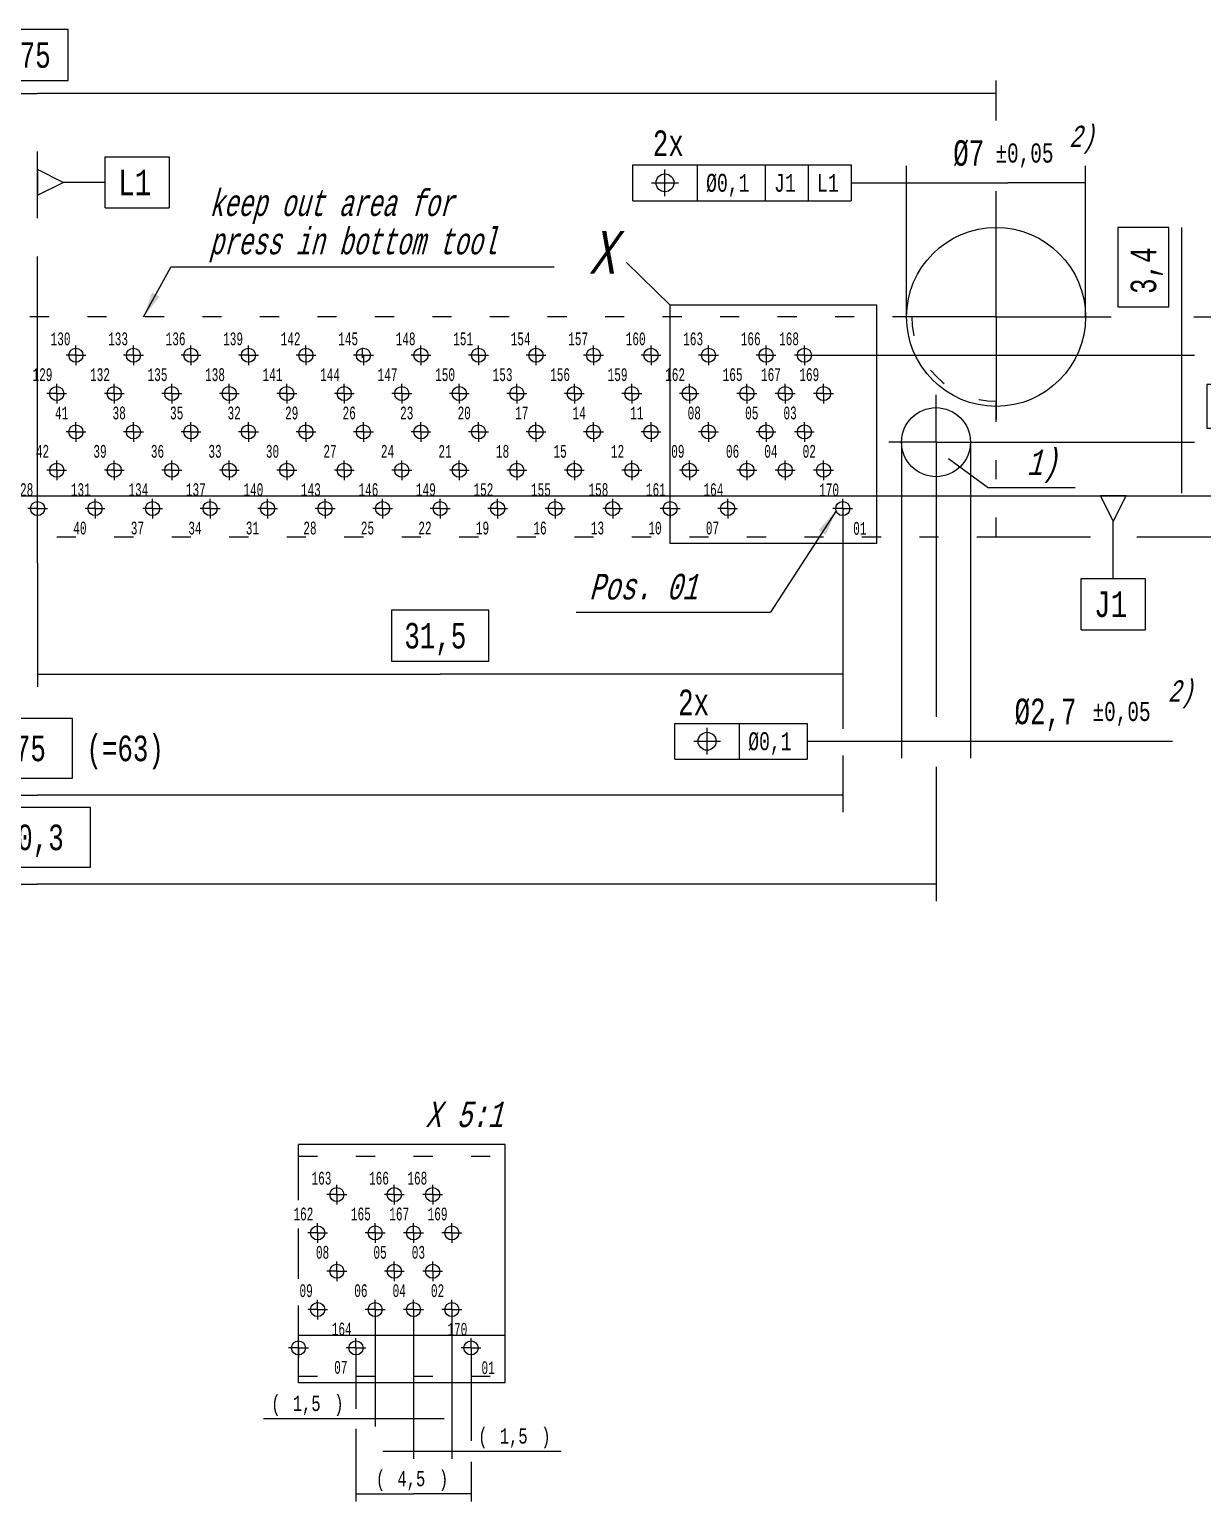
# Model space of a CAD drawing. Extents: x 0 to 420, y 0 to 297.
# Drawn here: x 117.5 to 163.4, y 174.3 to 231.9 of the extents above; entities that cross this region are included whole.
import ezdxf
from ezdxf.enums import TextEntityAlignment as Align

# ---------------------------------------------------------------- set-up
doc = ezdxf.new("R2010")
doc.units = 0
doc.linetypes.add('CENTERLINE', pattern=[30, 12, -1.5, 3, -1.5, 12])
doc.linetypes.add('SHORT_DASH', pattern=[3, 0.75, -1.5, 0.75])
doc.layers.add('6', color=7, linetype='CONTINUOUS')
doc.layers.add('7', color=7, linetype='CONTINUOUS')
doc.styles.get("Standard").update_dxf_attribs({"font": 'monotxt.shx'})
doc.dimstyles.new('DSTYLE10', dxfattribs={"dimtxt": 1, "dimasz": 1, "dimexe": 2, "dimexo": 0, "dimgap": 2, "dimtad": 1, "dimrnd": 0.01, "dimzin": 11, "dimcen": 0.09, "dimazin": 3, "dimtp": 0.05, "dimtfac": 1, "dimtdec": 4, "dimtofl": 0, "dimtmove": 0, "dimatfit": 3, "dimtolj": 1, "dimtzin": 0})
doc.dimstyles.new('DSTYLE15', dxfattribs={"dimtxt": 0.6, "dimasz": 0.6, "dimexe": 1.5, "dimexo": 0, "dimgap": 1.5, "dimtad": 1, "dimrnd": 0.01, "dimzin": 11, "dimcen": 0.09, "dimazin": 3, "dimtp": 0.05, "dimtfac": 1, "dimtdec": 4, "dimtofl": 0, "dimtmove": 0, "dimatfit": 3, "dimtolj": 1, "dimtzin": 0})
doc.dimstyles.new('DSTYLE2', dxfattribs={"dimtxt": 1, "dimasz": 1, "dimexe": 1.5, "dimexo": 0, "dimgap": 1.5, "dimtad": 1, "dimrnd": 0.01, "dimzin": 11, "dimcen": 0.09, "dimazin": 3, "dimtp": 0.05, "dimtfac": 1, "dimtdec": 4, "dimtofl": 0, "dimtmove": 0, "dimatfit": 3, "dimtolj": 1, "dimtzin": 0})
doc.dimstyles.new('DSTYLE9', dxfattribs={"dimtxt": 1, "dimasz": 1, "dimexe": 2, "dimexo": 0, "dimgap": 2, "dimtad": 1, "dimrnd": 0.01, "dimzin": 11, "dimcen": 0.09, "dimazin": 3, "dimtol": 1, "dimtp": 0.05, "dimtfac": 1, "dimtdec": 4, "dimtofl": 0, "dimtmove": 0, "dimatfit": 3, "dimtolj": 1, "dimtzin": 0})

# ---------------------------------------------------------------- blocks, each defined once
blk = doc.blocks.new('*D42')
at = {"layer": '6', "color": 1, "linetype": 'CONTINUOUS'}
for p in [(153.45352, 215.06912), (158.4122, 213.92331)]:
    blk.add_line(p, (155.0122, 213.92331), dxfattribs=at)
at = {"layer": '6', "color": 1, "linetype": 'CONTINUOUS', "oblique": 15, "width": 0.7}
blk.add_text('1)', height=1, dxfattribs=at).set_placement((156.5122, 214.42331))
blk = doc.blocks.new('_AH13')
at = {"layer": '101', "color": 0, "linetype": 'CONTINUOUS'}
blk.add_solid([(0, 0), (-1, 0.166667), (-1, -0.166667), (0, 0)], dxfattribs=at)
blk = doc.blocks.new('*D44')
at = {"layer": '6', "color": 180, "linetype": 'CONTINUOUS'}
for p, q in [((159.31182, 220.61105), (159.81165, 220.61105)), ((163.08456, 220.61105), (168.93436, 220.61105)), ((168.43436, 220.61105), (168.43436, 216.31105)), ((168.43436, 212.01105), (168.43436, 216.31105)), ((155.31182, 212.01105), (159.00756, 212.01105)), ((160.81559, 212.01105), (168.93436, 212.01105))]:
    blk.add_line(p, q, dxfattribs=at)
at = {"layer": '6', "color": 180}
for p, rotation in [((168.43436, 220.61105), 450), ((168.43436, 212.01105), 630)]:
    blk.add_blockref('_AH13', p, dxfattribs=dict(at, rotation=rotation))
at = {"layer": '6', "color": 180, "linetype": 'CONTINUOUS', "width": 0.7}
blk.add_text('8,6', height=1, rotation=90, dxfattribs=at).set_placement((167.93403, 215.26105))
blk = doc.blocks.new('*FC93')
at = {"layer": '6', "color": 1, "linetype": 'CONTINUOUS'}
for p, q in [((0, 0), (0, 2)), ((0, 2), (7.4, 2)), ((1.8, 0.25), (1.8, 1.75)), ((3.6, 2), (3.6, 0)), ((7.4, 2), (7.4, 0)), ((1.05, 1), (2.55, 1)), ((0, 0), (7.4, 0))]:
    blk.add_line(p, q, dxfattribs=at)
blk.add_circle((1.8, 1), 0.5, dxfattribs=at)
at = {"layer": '6', "color": 1, "linetype": 'CONTINUOUS', "width": 0.7}
blk.add_text('%%c0,1', height=1, dxfattribs=at).set_placement((4.1, 0.5))
blk = doc.blocks.new('*D257')
at = {"layer": '6', "color": 1, "linetype": 'CONTINUOUS'}
for p in [(149.05184, 213.02139), (138.8881, 209.05721)]:
    blk.add_line(p, (146.4881, 209.05721), dxfattribs=at)
at = {"layer": '6', "color": 0, "linetype": 'CONTINUOUS'}
blk.add_solid([(149.05184, 213.02139), (148.36884, 212.2722), (148.64874, 212.09118)], dxfattribs=at)
at = {"layer": '6', "color": 1, "linetype": 'CONTINUOUS', "oblique": 15, "width": 0.7}
blk.add_text('Pos. 01 ', height=1, dxfattribs=at).set_placement((139.3881, 209.55721))
blk = doc.blocks.new('*FC509')
at = {"layer": '6', "color": 1, "linetype": 'CONTINUOUS'}
for p, q in [((0, 0), (0, 2)), ((0, 2), (12.2, 2)), ((1.8, 0.25), (1.8, 1.75)), ((3.6, 2), (3.6, 0)), ((7.4, 2), (7.4, 0)), ((9.8, 2), (9.8, 0)), ((12.2, 2), (12.2, 0)), ((1.05, 1), (2.55, 1)), ((0, 0), (12.2, 0))]:
    blk.add_line(p, q, dxfattribs=at)
blk.add_circle((1.8, 1), 0.5, dxfattribs=at)
at = {"layer": '6', "color": 1, "linetype": 'CONTINUOUS', "width": 0.7}
for s, p in [('%%c0,1', (4.1, 0.5)), ('J1', (7.9, 0.5)), ('L1', (10.3, 0.5))]:
    blk.add_text(s, height=1, dxfattribs=at).set_placement(p)
blk = doc.blocks.new('*D1452')
at = {"layer": '6', "color": 1, "linetype": 'CONTINUOUS'}
for p, q in [((151.81182, 220.61105), (151.81182, 226.52492)), ((158.81182, 220.61105), (158.81182, 226.52492)), ((151.81182, 225.85825), (155.77465, 225.85825)), ((158.81182, 225.85825), (155.77465, 225.85825))]:
    blk.add_line(p, q, dxfattribs=at)
at = {"layer": '6', "color": 1}
for p, rotation in [((151.81182, 225.85825), 180), ((151.81182, 225.85825), 180), ((158.81182, 225.85825), 360), ((158.81182, 225.85825), 360)]:
    blk.add_blockref('_AH13', p, dxfattribs=dict(at, rotation=rotation))
at = {"layer": '6', "color": 1, "linetype": 'CONTINUOUS', "width": 0.7}
for s, height, p in [('%%c7', 1, (153.63715, 226.52525)), ('%%p0,05', 0.75, (155.28715, 226.65025))]:
    blk.add_text(s, height=height, dxfattribs=at).set_placement(p)
blk = doc.blocks.new('*D1454')
at = {"layer": '6', "color": 1, "linetype": 'CONTINUOUS'}
for p, q in [((86.311816, 212.73471), (86.311816, 201.22847)), ((149.31182, 212.72355), (149.31182, 204.49152)), ((119.17848, 204.89547), (115.04515, 204.89547)), ((115.04515, 204.89547), (115.04515, 202.56214)), ((119.17848, 202.56214), (119.17848, 204.89547)), ((149.31182, 203.44768), (149.31182, 201.22847)), ((115.04515, 202.56214), (119.17848, 202.56214)), ((86.311816, 201.89514), (117.81182, 201.89514)), ((149.31182, 201.89514), (117.81182, 201.89514))]:
    blk.add_line(p, q, dxfattribs=at)
at = {"layer": '6', "color": 1}
for p, rotation in [((86.311816, 201.89514), 180), ((86.311816, 201.89514), 180), ((86.311816, 201.89514), 180), ((149.31182, 201.89514), 360), ((149.31182, 201.89514), 360), ((149.31182, 201.89514), 360)]:
    blk.add_blockref('_AH13', p, dxfattribs=dict(at, rotation=rotation))
at = {"layer": '6', "color": 1, "linetype": 'CONTINUOUS', "width": 0.7}
for s, p in [('84x  ', (112.21182, 203.22881)), ('0,75', (115.71182, 203.22881)), ('  (=63)', (118.51182, 203.22881))]:
    blk.add_text(s, height=1, dxfattribs=at).set_placement(p)
blk = doc.blocks.new('*D1462')
at = {"layer": '6', "color": 1, "linetype": 'CONTINUOUS'}
for p, q in [((82.661816, 213.86105), (82.661816, 197.74708)), ((152.96182, 213.86105), (152.96182, 204.9616)), ((152.96182, 203.00842), (152.96182, 197.74708)), ((119.87848, 201.41408), (115.74515, 201.41408)), ((115.74515, 201.41408), (115.74515, 199.08074)), ((119.87848, 199.08074), (119.87848, 201.41408)), ((115.74515, 199.08074), (119.87848, 199.08074)), ((82.661816, 198.41374), (117.81182, 198.41374)), ((152.96182, 198.41374), (117.81182, 198.41374))]:
    blk.add_line(p, q, dxfattribs=at)
at = {"layer": '6', "color": 1}
for p, rotation in [((82.661816, 198.41374), 180), ((152.96182, 198.41374), 360)]:
    blk.add_blockref('_AH13', p, dxfattribs=dict(at, rotation=rotation))
at = {"layer": '6', "color": 1, "linetype": 'CONTINUOUS', "width": 0.7}
blk.add_text('70,3', height=1, dxfattribs=at).set_placement((116.41182, 199.74741))
blk = doc.blocks.new('*D1465')
at = {"layer": '6', "color": 1, "linetype": 'CONTINUOUS'}
for p, q in [((151.61182, 215.71105), (151.61182, 203.34214)), ((154.31182, 215.71105), (154.31182, 203.34214)), ((149.61182, 204.00881), (154.31182, 204.00881)), ((154.31182, 204.00881), (162.21013, 204.00881))]:
    blk.add_line(p, q, dxfattribs=at)
at = {"layer": '6', "color": 1}
for p, rotation in [((151.61182, 204.00881), 360), ((151.61182, 204.00881), 360), ((154.31182, 204.00881), 540), ((154.31182, 204.00881), 540)]:
    blk.add_blockref('_AH13', p, dxfattribs=dict(at, rotation=rotation))
at = {"layer": '6', "color": 1, "linetype": 'CONTINUOUS', "width": 0.7}
for s, height, p in [('%%c2,7', 1, (156.03513, 204.67581)), ('%%p0,05', 0.75, (159.08513, 204.80081))]:
    blk.add_text(s, height=height, dxfattribs=at).set_placement(p)
blk = doc.blocks.new('*D1476')
at = {"layer": '6', "color": 1, "linetype": 'CONTINUOUS'}
for p, q in [((119.01182, 231.86015), (116.61182, 231.86015)), ((116.61182, 231.86015), (116.61182, 229.86015)), ((119.01182, 229.86015), (119.01182, 231.86015)), ((80.311816, 224.61105), (80.311816, 229.85981)), ((116.61182, 229.86015), (119.01182, 229.86015)), ((155.31182, 228.29689), (155.31182, 229.85981)), ((80.311816, 229.35981), (117.81182, 229.35981)), ((155.31182, 229.35981), (117.81182, 229.35981)), ((155.31182, 224.61105), (155.31182, 225.52982))]:
    blk.add_line(p, q, dxfattribs=at)
at = {"layer": '6', "color": 1}
for p, rotation in [((80.311816, 229.35981), 180), ((155.31182, 229.35981), 360)]:
    blk.add_blockref('_AH13', p, dxfattribs=dict(at, rotation=rotation))
at = {"layer": '6', "color": 1, "linetype": 'CONTINUOUS', "width": 0.7}
blk.add_text('75', height=1, dxfattribs=at).set_placement((117.11182, 230.36015))
blk = doc.blocks.new('*FC94')
at = {"layer": '6', "color": 1, "linetype": 'CONTINUOUS'}
blk.add_line((0, 0), (3.685764, 0), dxfattribs=at)
at = {"layer": '6', "rotation": 180}
blk.add_blockref('_AH13', (3.685764, 0), dxfattribs=at)
blk = doc.blocks.new('*FC651')
at = {"layer": '6', "color": 1, "linetype": 'CONTINUOUS'}
for p, q in [((1.75, 4.239), (0.75, 4.239)), ((0.75, 4.239), (1.25, 3.239)), ((1.25, 3.239), (1.75, 4.239)), ((1.25, 2), (1.25, 3.239)), ((1.25, 1), (1.25, 2)), ((0, -1), (0, 1)), ((0, 1), (2.5, 1)), ((2.5, 1), (2.5, -1)), ((0, -1), (2.5, -1))]:
    blk.add_line(p, q, dxfattribs=at)
at = {"layer": '6', "color": 1, "linetype": 'CONTINUOUS', "width": 0.75}
blk.add_text('J1', height=1, dxfattribs=at).set_placement((0.5, -0.5))
blk = doc.blocks.new('*D4656')
at = {"layer": '6', "color": 1, "linetype": 'CONTINUOUS'}
for p, q in [((159.31182, 220.61105), (159.81429, 220.61105)), ((163.05426, 220.61105), (166.55881, 220.61105)), ((166.05881, 220.61105), (166.05881, 217.11105)), ((165.55848, 217.96105), (163.55848, 217.96105)), ((163.55848, 217.96105), (163.55848, 216.26105)), ((165.55848, 216.26105), (165.55848, 217.96105)), ((166.05881, 213.61105), (166.05881, 217.11105)), ((163.55848, 216.26105), (165.55848, 216.26105)), ((162.51213, 213.61105), (166.55881, 213.61105))]:
    blk.add_line(p, q, dxfattribs=at)
at = {"layer": '6', "color": 1}
for p, rotation in [((166.05881, 220.61105), 450), ((166.05881, 213.61105), 270)]:
    blk.add_blockref('_AH13', p, dxfattribs=dict(at, rotation=rotation))
at = {"layer": '6', "color": 1, "linetype": 'CONTINUOUS', "width": 0.7}
blk.add_text('7', height=1, rotation=90, dxfattribs=at).set_placement((165.05848, 216.76105))
blk = doc.blocks.new('*D4700')
at = {"layer": '6', "color": 1, "linetype": 'CONTINUOUS'}
for p, q in [((162.07594, 224.11196), (160.07594, 224.11196)), ((160.07594, 224.11196), (160.07594, 221.01196)), ((162.07594, 221.01196), (162.07594, 224.11196)), ((162.57627, 219.11105), (162.57627, 224.11196)), ((160.07594, 221.01196), (162.07594, 221.01196)), ((148.19932, 219.11105), (163.07627, 219.11105)), ((162.57627, 213.71105), (162.57627, 219.11105)), ((154.81182, 215.71105), (163.07627, 215.71105))]:
    blk.add_line(p, q, dxfattribs=at)
at = {"layer": '6', "color": 1}
for p, rotation in [((162.57627, 219.11105), 630), ((162.57627, 215.71105), 810)]:
    blk.add_blockref('_AH13', p, dxfattribs=dict(at, rotation=rotation))
at = {"layer": '6', "color": 1, "linetype": 'CONTINUOUS', "width": 0.7}
blk.add_text('3,4', height=1, rotation=90, dxfattribs=at).set_placement((161.57594, 221.51196))
blk = doc.blocks.new('*D5071')
at = {"layer": '7', "color": 1, "linetype": 'CONTINUOUS'}
for p, q in [((130.26937, 179.88185), (130.26937, 177.89027)), ((134.76937, 179.88185), (134.76937, 176.63658)), ((130.26937, 177.10027), (130.26937, 174.25943)), ((134.76937, 175.81224), (134.76937, 174.25943)), ((130.26937, 174.55943), (132.51937, 174.55943)), ((134.76937, 174.55943), (132.51937, 174.55943))]:
    blk.add_line(p, q, dxfattribs=at)
at = {"layer": '7', "color": 1, "xscale": 0.6, "yscale": 0.6, "zscale": 0.6}
for p, rotation in [((130.26937, 174.55943), 180), ((130.26937, 174.55943), 180), ((130.26937, 174.55943), 180), ((134.76937, 174.55943), 360), ((134.76937, 174.55943), 360), ((134.76937, 174.55943), 360)]:
    blk.add_blockref('_AH13', p, dxfattribs=dict(at, rotation=rotation))
at = {"layer": '7', "color": 1, "linetype": 'CONTINUOUS', "width": 0.7}
for s, p in [('( ', (131.04937, 174.85963)), ('4,5', (131.88937, 174.85963)), (' )', (133.14937, 174.85963))]:
    blk.add_text(s, height=0.6, dxfattribs=at).set_placement(p)
blk = doc.blocks.new('*D5072')
at = {"layer": '7', "color": 1, "linetype": 'CONTINUOUS'}
for p, q in [((131.01937, 181.38185), (131.01937, 177.20174)), ((132.51937, 181.38185), (132.51937, 177.20174)), ((131.01937, 177.50174), (126.65443, 177.50174)), ((133.71937, 177.50174), (131.01937, 177.50174))]:
    blk.add_line(p, q, dxfattribs=at)
at = {"layer": '7', "color": 1, "xscale": 0.6, "yscale": 0.6, "zscale": 0.6}
for p, rotation in [((131.01937, 177.50174), 360), ((131.01937, 177.50174), 360), ((131.01937, 177.50174), 360), ((132.51937, 177.50174), 540), ((132.51937, 177.50174), 540), ((132.51937, 177.50174), 540)]:
    blk.add_blockref('_AH13', p, dxfattribs=dict(at, rotation=rotation))
at = {"layer": '7', "color": 1, "linetype": 'CONTINUOUS', "width": 0.7}
for s, p in [('( ', (126.95443, 177.80194)), ('1,5', (127.79443, 177.80194)), (' )', (129.05443, 177.80194))]:
    blk.add_text(s, height=0.6, dxfattribs=at).set_placement(p)
blk = doc.blocks.new('*D5073')
at = {"layer": '7', "color": 1, "linetype": 'CONTINUOUS'}
for p, q in [((132.51937, 181.38185), (132.51937, 175.92529)), ((134.01937, 181.38185), (134.01937, 175.92529)), ((131.31937, 176.22529), (134.01937, 176.22529)), ((134.01937, 176.22529), (138.29435, 176.22529))]:
    blk.add_line(p, q, dxfattribs=at)
at = {"layer": '7', "color": 1, "xscale": 0.6, "yscale": 0.6, "zscale": 0.6}
for p, rotation in [((132.51937, 176.22529), 360), ((132.51937, 176.22529), 360), ((132.51937, 176.22529), 360), ((134.01937, 176.22529), 540), ((134.01937, 176.22529), 540), ((134.01937, 176.22529), 540)]:
    blk.add_blockref('_AH13', p, dxfattribs=dict(at, rotation=rotation))
at = {"layer": '7', "color": 1, "linetype": 'CONTINUOUS', "width": 0.7}
for s, p in [('( ', (135.05435, 176.52549)), ('1,5', (135.89435, 176.52549)), (' )', (137.15435, 176.52549))]:
    blk.add_text(s, height=0.6, dxfattribs=at).set_placement(p)
blk = doc.blocks.new('*FC1098')
at = {"layer": '6', "color": 1, "linetype": 'CONTINUOUS'}
blk.add_line((0, 0), (2.173837, 0), dxfattribs=at)
at = {"layer": '6', "rotation": 180}
blk.add_blockref('_AH13', (2.173837, 0), dxfattribs=at)
blk = doc.blocks.new('*FC99')
at = {"layer": '6', "color": 1, "linetype": 'CONTINUOUS'}
for p, q in [((0, -1), (0, 1)), ((0, 1), (2.5, 1)), ((2.5, 1), (2.5, -1)), ((-1.649656, 0), (-2.649656, 0.5)), ((-2.649656, 0.5), (-2.649656, -0.5)), ((-2.649656, -0.5), (-1.649656, 0)), ((-1, 0), (-1.649656, 0)), ((0, 0), (-1, 0)), ((0, -1), (2.5, -1))]:
    blk.add_line(p, q, dxfattribs=at)
at = {"layer": '6', "color": 1, "linetype": 'CONTINUOUS', "width": 0.75}
blk.add_text('L1', height=1, dxfattribs=at).set_placement((0.5, -0.5))
blk = doc.blocks.new('*D5622')
at = {"layer": '6', "color": 1, "linetype": 'CONTINUOUS'}
for p, q in [((149.31182, 212.72355), (149.31182, 206.13816)), ((117.81182, 210.98007), (117.81182, 206.13816)), ((135.46182, 209.1385), (131.66182, 209.1385)), ((131.66182, 209.1385), (131.66182, 207.1385)), ((135.46182, 207.1385), (135.46182, 209.1385)), ((131.66182, 207.1385), (135.46182, 207.1385)), ((117.81182, 206.63816), (133.56182, 206.63816)), ((149.31182, 206.63816), (133.56182, 206.63816))]:
    blk.add_line(p, q, dxfattribs=at)
at = {"layer": '6', "color": 1}
for p, rotation in [((117.81182, 206.63816), 180), ((149.31182, 206.63816), 360)]:
    blk.add_blockref('_AH13', p, dxfattribs=dict(at, rotation=rotation))
at = {"layer": '6', "color": 1, "linetype": 'CONTINUOUS', "width": 0.7}
blk.add_text('31,5', height=1, dxfattribs=at).set_placement((132.16182, 207.6385))
blk = doc.blocks.new('*D6253')
at = {"layer": '6', "color": 1, "linetype": 'CONTINUOUS'}
for p in [(121.95885, 220.61105), (138.02613, 222.56275)]:
    blk.add_line(p, (123.02613, 222.56275), dxfattribs=at)
at = {"layer": '6', "color": 0, "linetype": 'CONTINUOUS'}
blk.add_solid([(121.95885, 220.61105), (122.58487, 221.40846), (122.29241, 221.5684)], dxfattribs=at)
at = {"layer": '6', "color": 1, "linetype": 'CONTINUOUS', "oblique": 15, "width": 0.65}
for s, p in [('keep out area for', (124.52613, 224.56275)), ('press in bottom tool', (124.52613, 223.06275))]:
    blk.add_text(s, height=1, dxfattribs=at).set_placement(p)

msp = doc.modelspace()

# ---------------------------------------------------------------- linework, layer by layer
at = {"layer": '6', "color": 3, "linetype": 'CENTERLINE'}
for p, q in [((117.81182, 210.98007), (117.81182, 227.08367)), ((155.31182, 220.61105), (155.31182, 224.61105)), ((150.64358, 221.0744), (142.56182, 221.0744)), ((142.56182, 211.7469), (142.56182, 221.0744)), ((150.64358, 211.7469), (150.64358, 221.0744)), ((155.31182, 220.61105), (151.31182, 220.61105)), ((155.31182, 220.61105), (159.31182, 220.61105)), ((155.31182, 220.61105), (155.31182, 216.61105)), ((119.31182, 219.11105), (119.31182, 219.49855)), ((121.56182, 219.11105), (121.56182, 219.49855)), ((123.81182, 219.11105), (123.81182, 219.49855)), ((126.06182, 219.11105), (126.06182, 219.49855)), ((128.31182, 219.11105), (128.31182, 219.49855)), ((132.81182, 219.11105), (132.81182, 219.49855)), ((135.06182, 219.11105), (135.06182, 219.49855)), ((137.31182, 219.11105), (137.31182, 219.49855)), ((139.56182, 219.11105), (139.56182, 219.49855)), ((141.81182, 219.11105), (141.81182, 219.49855)), ((144.06182, 219.11105), (144.06182, 219.49855)), ((146.31182, 219.11105), (146.31182, 219.49855)), ((147.81182, 219.11105), (147.81182, 219.49855)), ((119.31182, 219.11105), (118.92432, 219.11105)), ((119.31182, 219.11105), (119.31182, 218.72355)), ((119.31182, 219.11105), (119.69932, 219.11105)), ((121.56182, 219.11105), (121.17432, 219.11105)), ((121.56182, 219.11105), (121.56182, 218.72355)), ((121.56182, 219.11105), (121.94932, 219.11105)), ((123.81182, 219.11105), (123.42432, 219.11105)), ((123.81182, 219.11105), (123.81182, 218.72355)), ((123.81182, 219.11105), (124.19932, 219.11105)), ((126.06182, 219.11105), (125.67432, 219.11105)), ((126.06182, 219.11105), (126.06182, 218.72355)), ((126.06182, 219.11105), (126.44932, 219.11105)), ((128.31182, 219.11105), (127.92432, 219.11105)), ((128.31182, 219.11105), (128.31182, 218.72355)), ((128.31182, 219.11105), (128.69932, 219.11105)), ((130.56182, 219.11105), (130.17432, 219.11105)), ((130.51898, 219.01109), (130.51898, 219.39859)), ((130.56182, 219.11105), (130.56182, 218.72355)), ((130.56182, 219.11105), (130.94932, 219.11105)), ((132.81182, 219.11105), (132.42432, 219.11105)), ((132.81182, 219.11105), (132.81182, 218.72355)), ((132.81182, 219.11105), (133.19932, 219.11105)), ((135.06182, 219.11105), (134.67432, 219.11105)), ((135.06182, 219.11105), (135.06182, 218.72355)), ((135.06182, 219.11105), (135.44932, 219.11105)), ((137.31182, 219.11105), (136.92432, 219.11105)), ((137.31182, 219.11105), (137.31182, 218.72355)), ((137.31182, 219.11105), (137.69932, 219.11105)), ((139.56182, 219.11105), (139.17432, 219.11105)), ((139.56182, 219.11105), (139.56182, 218.72355)), ((139.56182, 219.11105), (139.94932, 219.11105)), ((141.81182, 219.11105), (141.42432, 219.11105)), ((141.81182, 219.11105), (141.81182, 218.72355)), ((141.81182, 219.11105), (142.19932, 219.11105)), ((144.06182, 219.11105), (143.67432, 219.11105)), ((144.06182, 219.11105), (144.06182, 218.72355)), ((144.06182, 219.11105), (144.44932, 219.11105)), ((146.31182, 219.11105), (145.92432, 219.11105)), ((146.31182, 219.11105), (146.31182, 218.72355)), ((146.31182, 219.11105), (146.69932, 219.11105)), ((147.81182, 219.11105), (147.42432, 219.11105)), ((147.81182, 219.11105), (148.19932, 219.11105)), ((147.81182, 219.11105), (147.81182, 218.72355)), ((118.56182, 217.61105), (118.56182, 217.99855)), ((120.81182, 217.61105), (120.81182, 217.99855)), ((123.06182, 217.61105), (123.06182, 217.99855)), ((125.31182, 217.61105), (125.31182, 217.99855)), ((127.56182, 217.61105), (127.56182, 217.99855)), ((129.81182, 217.61105), (129.81182, 217.99855)), ((132.06182, 217.61105), (132.06182, 217.99855)), ((134.31182, 217.61105), (134.31182, 217.99855)), ((136.56182, 217.61105), (136.56182, 217.99855)), ((138.81182, 217.61105), (138.81182, 217.99855)), ((141.06182, 217.61105), (141.06182, 217.99855)), ((143.31182, 217.61105), (143.31182, 217.99855)), ((145.56182, 217.61105), (145.56182, 217.99855)), ((147.06182, 217.61105), (147.06182, 217.99855)), ((148.56182, 217.61105), (148.56182, 217.99855)), ((118.56182, 217.61105), (118.17432, 217.61105)), ((118.56182, 217.61105), (118.94932, 217.61105)), ((118.56182, 217.61105), (118.56182, 217.22355)), ((120.81182, 217.61105), (120.42432, 217.61105)), ((120.81182, 217.61105), (121.19932, 217.61105)), ((120.81182, 217.61105), (120.81182, 217.22355)), ((123.06182, 217.61105), (122.67432, 217.61105)), ((123.06182, 217.61105), (123.44932, 217.61105)), ((123.06182, 217.61105), (123.06182, 217.22355)), ((125.31182, 217.61105), (124.92432, 217.61105)), ((125.31182, 217.61105), (125.69932, 217.61105)), ((125.31182, 217.61105), (125.31182, 217.22355)), ((127.56182, 217.61105), (127.17432, 217.61105)), ((127.56182, 217.61105), (127.94932, 217.61105)), ((127.56182, 217.61105), (127.56182, 217.22355)), ((129.81182, 217.61105), (129.42432, 217.61105)), ((129.81182, 217.61105), (130.19932, 217.61105)), ((129.81182, 217.61105), (129.81182, 217.22355)), ((132.06182, 217.61105), (131.67432, 217.61105)), ((132.06182, 217.61105), (132.44932, 217.61105)), ((132.06182, 217.61105), (132.06182, 217.22355)), ((134.31182, 217.61105), (133.92432, 217.61105)), ((134.31182, 217.61105), (134.69932, 217.61105)), ((134.31182, 217.61105), (134.31182, 217.22355)), ((136.56182, 217.61105), (136.17432, 217.61105)), ((136.56182, 217.61105), (136.94932, 217.61105)), ((136.56182, 217.61105), (136.56182, 217.22355)), ((138.81182, 217.61105), (138.42432, 217.61105)), ((138.81182, 217.61105), (139.19932, 217.61105)), ((138.81182, 217.61105), (138.81182, 217.22355)), ((141.06182, 217.61105), (140.67432, 217.61105)), ((141.06182, 217.61105), (141.44932, 217.61105)), ((141.06182, 217.61105), (141.06182, 217.22355)), ((143.31182, 217.61105), (142.92432, 217.61105)), ((143.31182, 217.61105), (143.69932, 217.61105)), ((143.31182, 217.61105), (143.31182, 217.22355)), ((145.56182, 217.61105), (145.17432, 217.61105)), ((145.56182, 217.61105), (145.94932, 217.61105)), ((145.56182, 217.61105), (145.56182, 217.22355)), ((147.06182, 217.61105), (146.67432, 217.61105)), ((147.06182, 217.61105), (147.44932, 217.61105)), ((147.06182, 217.61105), (147.06182, 217.22355)), ((148.56182, 217.61105), (148.17432, 217.61105)), ((148.56182, 217.61105), (148.94932, 217.61105)), ((148.56182, 217.61105), (148.56182, 217.22355)), ((152.96182, 215.71105), (152.96182, 217.56105)), ((119.31182, 216.11105), (118.92432, 216.11105)), ((119.31182, 216.11105), (119.31182, 216.49855)), ((119.31182, 216.11105), (119.69932, 216.11105)), ((119.31182, 216.11105), (119.31182, 215.72355)), ((121.56182, 216.11105), (121.17432, 216.11105)), ((121.56182, 216.11105), (121.56182, 216.49855)), ((121.56182, 216.11105), (121.94932, 216.11105)), ((121.56182, 216.11105), (121.56182, 215.72355)), ((123.81182, 216.11105), (123.42432, 216.11105)), ((123.81182, 216.11105), (123.81182, 216.49855)), ((123.81182, 216.11105), (124.19932, 216.11105)), ((123.81182, 216.11105), (123.81182, 215.72355)), ((126.06182, 216.11105), (125.67432, 216.11105)), ((126.06182, 216.11105), (126.06182, 216.49855)), ((126.06182, 216.11105), (126.44932, 216.11105)), ((126.06182, 216.11105), (126.06182, 215.72355)), ((128.31182, 216.11105), (127.92432, 216.11105)), ((128.31182, 216.11105), (128.31182, 216.49855)), ((128.31182, 216.11105), (128.69932, 216.11105)), ((128.31182, 216.11105), (128.31182, 215.72355)), ((130.56182, 216.11105), (130.17432, 216.11105)), ((130.56182, 216.11105), (130.56182, 216.49855)), ((130.56182, 216.11105), (130.94932, 216.11105)), ((130.56182, 216.11105), (130.56182, 215.72355)), ((132.81182, 216.11105), (132.42432, 216.11105)), ((132.81182, 216.11105), (132.81182, 216.49855)), ((132.81182, 216.11105), (133.19932, 216.11105)), ((132.81182, 216.11105), (132.81182, 215.72355)), ((135.06182, 216.11105), (134.67432, 216.11105)), ((135.06182, 216.11105), (135.06182, 216.49855)), ((135.06182, 216.11105), (135.44932, 216.11105)), ((135.06182, 216.11105), (135.06182, 215.72355)), ((137.31182, 216.11105), (136.92432, 216.11105)), ((137.31182, 216.11105), (137.31182, 216.49855)), ((137.31182, 216.11105), (137.69932, 216.11105)), ((137.31182, 216.11105), (137.31182, 215.72355)), ((139.56182, 216.11105), (139.17432, 216.11105)), ((139.56182, 216.11105), (139.56182, 216.49855)), ((139.56182, 216.11105), (139.94932, 216.11105)), ((139.56182, 216.11105), (139.56182, 215.72355)), ((141.81182, 216.11105), (141.42432, 216.11105)), ((141.81182, 216.11105), (141.81182, 216.49855)), ((141.81182, 216.11105), (142.19932, 216.11105)), ((141.81182, 216.11105), (141.81182, 215.72355)), ((144.06182, 216.11105), (143.67432, 216.11105)), ((144.06182, 216.11105), (144.06182, 216.49855)), ((144.06182, 216.11105), (144.44932, 216.11105)), ((144.06182, 216.11105), (144.06182, 215.72355)), ((146.31182, 216.11105), (145.92432, 216.11105)), ((146.31182, 216.11105), (146.31182, 216.49855)), ((146.31182, 216.11105), (146.69932, 216.11105)), ((146.31182, 216.11105), (146.31182, 215.72355)), ((147.81182, 216.11105), (147.42432, 216.11105)), ((147.81182, 216.11105), (147.81182, 216.49855)), ((147.81182, 216.11105), (148.19932, 216.11105)), ((147.81182, 216.11105), (147.81182, 215.72355)), ((152.96182, 215.71105), (151.11182, 215.71105)), ((152.96182, 215.71105), (154.81182, 215.71105)), ((152.96182, 215.71105), (152.96182, 213.86105)), ((118.56182, 214.61105), (118.56182, 214.99855)), ((120.81182, 214.61105), (120.81182, 214.99855)), ((123.06182, 214.61105), (123.06182, 214.99855)), ((125.31182, 214.61105), (125.31182, 214.99855)), ((127.56182, 214.61105), (127.56182, 214.99855)), ((129.81182, 214.61105), (129.81182, 214.99855)), ((132.06182, 214.61105), (132.06182, 214.99855)), ((134.31182, 214.61105), (134.31182, 214.99855)), ((136.56182, 214.61105), (136.56182, 214.99855)), ((138.81182, 214.61105), (138.81182, 214.99855)), ((141.06182, 214.61105), (141.06182, 214.99855)), ((143.31182, 214.61105), (143.31182, 214.99855)), ((145.56182, 214.61105), (145.56182, 214.99855)), ((147.06182, 214.61105), (147.06182, 214.99855)), ((148.56182, 214.61105), (148.56182, 214.99855)), ((118.56182, 214.61105), (118.17432, 214.61105)), ((118.56182, 214.61105), (118.94932, 214.61105)), ((118.56182, 214.61105), (118.56182, 214.22355)), ((120.81182, 214.61105), (120.42432, 214.61105)), ((120.81182, 214.61105), (121.19932, 214.61105)), ((120.81182, 214.61105), (120.81182, 214.22355)), ((123.06182, 214.61105), (122.67432, 214.61105)), ((123.06182, 214.61105), (123.44932, 214.61105)), ((123.06182, 214.61105), (123.06182, 214.22355)), ((125.31182, 214.61105), (124.92432, 214.61105)), ((125.31182, 214.61105), (125.69932, 214.61105)), ((125.31182, 214.61105), (125.31182, 214.22355)), ((127.56182, 214.61105), (127.17432, 214.61105)), ((127.56182, 214.61105), (127.94932, 214.61105)), ((127.56182, 214.61105), (127.56182, 214.22355)), ((129.81182, 214.61105), (129.42432, 214.61105)), ((129.81182, 214.61105), (130.19932, 214.61105)), ((129.81182, 214.61105), (129.81182, 214.22355)), ((132.06182, 214.61105), (131.67432, 214.61105)), ((132.06182, 214.61105), (132.44932, 214.61105)), ((132.06182, 214.61105), (132.06182, 214.22355)), ((134.31182, 214.61105), (133.92432, 214.61105)), ((134.31182, 214.61105), (134.69932, 214.61105)), ((134.31182, 214.61105), (134.31182, 214.22355)), ((136.56182, 214.61105), (136.17432, 214.61105)), ((136.56182, 214.61105), (136.94932, 214.61105)), ((136.56182, 214.61105), (136.56182, 214.22355)), ((138.81182, 214.61105), (138.42432, 214.61105)), ((138.81182, 214.61105), (139.19932, 214.61105)), ((138.81182, 214.61105), (138.81182, 214.22355)), ((141.06182, 214.61105), (140.67432, 214.61105)), ((141.06182, 214.61105), (141.44932, 214.61105)), ((141.06182, 214.61105), (141.06182, 214.22355)), ((143.31182, 214.61105), (142.92432, 214.61105)), ((143.31182, 214.61105), (143.69932, 214.61105)), ((143.31182, 214.61105), (143.31182, 214.22355)), ((145.56182, 214.61105), (145.17432, 214.61105)), ((145.56182, 214.61105), (145.94932, 214.61105)), ((145.56182, 214.61105), (145.56182, 214.22355)), ((147.06182, 214.61105), (146.67432, 214.61105)), ((147.06182, 214.61105), (147.44932, 214.61105)), ((147.06182, 214.61105), (147.06182, 214.22355)), ((148.56182, 214.61105), (148.17432, 214.61105)), ((148.56182, 214.61105), (148.94932, 214.61105)), ((148.56182, 214.61105), (148.56182, 214.22355)), ((117.81182, 213.11105), (117.81182, 213.49855)), ((120.06182, 213.11105), (120.06182, 213.49855)), ((122.31182, 213.11105), (122.31182, 213.49855)), ((124.56182, 213.11105), (124.56182, 213.49855)), ((126.81182, 213.11105), (126.81182, 213.49855)), ((129.06182, 213.11105), (129.06182, 213.49855)), ((131.31182, 213.11105), (131.31182, 213.49855)), ((133.56182, 213.11105), (133.56182, 213.49855)), ((135.81182, 213.11105), (135.81182, 213.49855)), ((138.06182, 213.11105), (138.06182, 213.49855)), ((140.31182, 213.11105), (140.31182, 213.49855)), ((142.56182, 213.11105), (142.56182, 213.49855)), ((144.81182, 213.11105), (144.81182, 213.49855)), ((149.31182, 213.11105), (149.31182, 213.49855)), ((117.81182, 213.11105), (117.42432, 213.11105)), ((117.81182, 213.11105), (118.19932, 213.11105)), ((120.06182, 213.11105), (119.67432, 213.11105)), ((120.06182, 213.11105), (120.44932, 213.11105)), ((120.06182, 213.11105), (120.06182, 212.72355)), ((122.31182, 213.11105), (121.92432, 213.11105)), ((122.31182, 213.11105), (122.69932, 213.11105)), ((122.31182, 213.11105), (122.31182, 212.72355)), ((124.56182, 213.11105), (124.17432, 213.11105)), ((124.56182, 213.11105), (124.94932, 213.11105)), ((124.56182, 213.11105), (124.56182, 212.72355)), ((126.81182, 213.11105), (126.42432, 213.11105)), ((126.81182, 213.11105), (127.19932, 213.11105)), ((126.81182, 213.11105), (126.81182, 212.72355)), ((129.06182, 213.11105), (128.67432, 213.11105)), ((129.06182, 213.11105), (129.44932, 213.11105)), ((129.06182, 213.11105), (129.06182, 212.72355)), ((131.31182, 213.11105), (130.92432, 213.11105)), ((131.31182, 213.11105), (131.69932, 213.11105)), ((131.31182, 213.11105), (131.31182, 212.72355)), ((133.56182, 213.11105), (133.17432, 213.11105)), ((133.56182, 213.11105), (133.94932, 213.11105)), ((133.56182, 213.11105), (133.56182, 212.72355)), ((135.81182, 213.11105), (135.42432, 213.11105)), ((135.81182, 213.11105), (136.19932, 213.11105)), ((135.81182, 213.11105), (135.81182, 212.72355)), ((138.06182, 213.11105), (137.67432, 213.11105)), ((138.06182, 213.11105), (138.44932, 213.11105)), ((138.06182, 213.11105), (138.06182, 212.72355)), ((140.31182, 213.11105), (139.92432, 213.11105)), ((140.31182, 213.11105), (140.69932, 213.11105)), ((140.31182, 213.11105), (140.31182, 212.72355)), ((142.56182, 213.11105), (142.17432, 213.11105)), ((142.56182, 213.11105), (142.94932, 213.11105)), ((142.56182, 213.11105), (142.56182, 212.72355)), ((144.81182, 213.11105), (144.42432, 213.11105)), ((144.81182, 213.11105), (145.19932, 213.11105)), ((144.81182, 213.11105), (144.81182, 212.72355)), ((149.31182, 213.11105), (148.92432, 213.11105)), ((149.31182, 213.11105), (149.69932, 213.11105)), ((149.31182, 213.11105), (149.31182, 212.72355)), ((150.64358, 211.7469), (142.56182, 211.7469))]:
    msp.add_line(p, q, dxfattribs=at)
at = {"layer": '6', "color": 1, "linetype": 'CONTINUOUS'}
for p, q in [((142.56182, 221.0744), (140.8548, 222.73848)), ((155.31182, 220.61105), (155.31182, 220.61105)), ((155.31182, 220.61105), (155.31182, 220.61105)), ((152.96182, 215.71105), (152.96182, 215.71105)), ((152.96182, 215.71105), (152.96182, 215.71105))]:
    msp.add_line(p, q, dxfattribs=at)
at = {"layer": '6', "color": 180, "linetype": 'SHORT_DASH'}
for p, q in [((152.01182, 220.61105), (83.611816, 220.61105)), ((155.31182, 212.01105), (155.31182, 217.31105)), ((80.311816, 212.01105), (155.31182, 212.01105))]:
    msp.add_line(p, q, dxfattribs=at)
at = {"layer": '6', "color": 3, "linetype": 'CONTINUOUS'}
msp.add_line((77.162265, 213.61105), (162.51213, 213.61105), dxfattribs=at)
for centre, radius in [((155.31182, 220.61105), 3.5), ((152.96182, 215.71105), 1.35), ((117.81182, 213.11105), 0.275), ((120.06182, 213.11105), 0.275), ((122.31182, 213.11105), 0.275), ((124.56182, 213.11105), 0.275), ((126.81182, 213.11105), 0.275), ((129.06182, 213.11105), 0.275), ((131.31182, 213.11105), 0.275), ((133.56182, 213.11105), 0.275), ((135.81182, 213.11105), 0.275), ((138.06182, 213.11105), 0.275), ((140.31182, 213.11105), 0.275), ((142.56182, 213.11105), 0.275), ((144.81182, 213.11105), 0.275), ((149.31182, 213.11105), 0.275)]:
    msp.add_circle(centre, radius, dxfattribs=at)
at = {"layer": '6', "color": 150, "linetype": 'CONTINUOUS'}
for centre in [(119.31182, 219.11105), (121.56182, 219.11105), (123.81182, 219.11105), (126.06182, 219.11105), (128.31182, 219.11105), (130.56182, 219.11105), (132.81182, 219.11105), (135.06182, 219.11105), (137.31182, 219.11105), (139.56182, 219.11105), (141.81182, 219.11105), (144.06182, 219.11105), (146.31182, 219.11105), (147.81182, 219.11105), (118.56182, 217.61105), (120.81182, 217.61105), (123.06182, 217.61105), (125.31182, 217.61105), (127.56182, 217.61105), (129.81182, 217.61105), (132.06182, 217.61105), (134.31182, 217.61105), (136.56182, 217.61105), (138.81182, 217.61105), (141.06182, 217.61105), (143.31182, 217.61105), (145.56182, 217.61105), (147.06182, 217.61105), (148.56182, 217.61105), (119.31182, 216.11105), (121.56182, 216.11105), (123.81182, 216.11105), (126.06182, 216.11105), (128.31182, 216.11105), (130.56182, 216.11105), (132.81182, 216.11105), (135.06182, 216.11105), (137.31182, 216.11105), (139.56182, 216.11105), (141.81182, 216.11105), (144.06182, 216.11105), (146.31182, 216.11105), (147.81182, 216.11105), (118.56182, 214.61105), (120.81182, 214.61105), (123.06182, 214.61105), (125.31182, 214.61105), (127.56182, 214.61105), (129.81182, 214.61105), (132.06182, 214.61105), (134.31182, 214.61105), (136.56182, 214.61105), (138.81182, 214.61105), (141.06182, 214.61105), (143.31182, 214.61105), (145.56182, 214.61105), (147.06182, 214.61105), (148.56182, 214.61105)]:
    msp.add_circle(centre, 0.275, dxfattribs=at)
at = {"layer": '6', "color": 180, "linetype": 'SHORT_DASH'}
msp.add_arc((155.31182, 220.61105), 3.3, 180, 270, dxfattribs=at)
at = {"layer": '7', "color": 3, "linetype": 'CENTERLINE'}
for p, q in [((128.01937, 186.04817), (128.01937, 188.2327)), ((136.10113, 188.2327), (128.01937, 188.2327)), ((136.10113, 178.9052), (136.10113, 188.2327)), ((129.51937, 186.26935), (129.51937, 186.65685)), ((131.76937, 186.26935), (131.76937, 186.65685)), ((133.26937, 186.26935), (133.26937, 186.65685)), ((129.51937, 186.26935), (129.13187, 186.26935)), ((129.51937, 186.26935), (129.51937, 185.88185)), ((129.51937, 186.26935), (129.90687, 186.26935)), ((131.76937, 186.26935), (131.38187, 186.26935)), ((131.76937, 186.26935), (131.76937, 185.88185)), ((131.76937, 186.26935), (132.15687, 186.26935)), ((133.26937, 186.26935), (132.88187, 186.26935)), ((133.26937, 186.26935), (133.65687, 186.26935)), ((133.26937, 186.26935), (133.26937, 185.88185)), ((128.01937, 182.98024), (128.01937, 184.94627)), ((128.76937, 184.76935), (128.76937, 185.15685)), ((131.01937, 184.76935), (131.01937, 185.15685)), ((132.51937, 184.76935), (132.51937, 185.15685)), ((134.01937, 184.76935), (134.01937, 185.15685)), ((128.76937, 184.76935), (128.38187, 184.76935)), ((128.76937, 184.76935), (129.15687, 184.76935)), ((128.76937, 184.76935), (128.76937, 184.38185)), ((131.01937, 184.76935), (130.63187, 184.76935)), ((131.01937, 184.76935), (131.40687, 184.76935)), ((131.01937, 184.76935), (131.01937, 184.38185)), ((132.51937, 184.76935), (132.13187, 184.76935)), ((132.51937, 184.76935), (132.90687, 184.76935)), ((132.51937, 184.76935), (132.51937, 184.38185)), ((134.01937, 184.76935), (133.63187, 184.76935)), ((134.01937, 184.76935), (134.40687, 184.76935)), ((134.01937, 184.76935), (134.01937, 184.38185)), ((129.51937, 183.26935), (129.13187, 183.26935)), ((129.51937, 183.26935), (129.51937, 183.65685)), ((129.51937, 183.26935), (129.90687, 183.26935)), ((129.51937, 183.26935), (129.51937, 182.88185)), ((131.76937, 183.26935), (131.38187, 183.26935)), ((131.76937, 183.26935), (131.76937, 183.65685)), ((131.76937, 183.26935), (132.15687, 183.26935)), ((131.76937, 183.26935), (131.76937, 182.88185)), ((133.26937, 183.26935), (132.88187, 183.26935)), ((133.26937, 183.26935), (133.26937, 183.65685)), ((133.26937, 183.26935), (133.65687, 183.26935)), ((133.26937, 183.26935), (133.26937, 182.88185)), ((128.76937, 181.76935), (128.76937, 182.15685)), ((131.01937, 181.76935), (131.01937, 182.15685)), ((132.51937, 181.76935), (132.51937, 182.15685)), ((134.01937, 181.76935), (134.01937, 182.15685)), ((128.01937, 178.9052), (128.01937, 181.92573)), ((128.76937, 181.76935), (128.38187, 181.76935)), ((128.76937, 181.76935), (129.15687, 181.76935)), ((128.76937, 181.76935), (128.76937, 181.38185)), ((131.01937, 181.76935), (130.63187, 181.76935)), ((131.01937, 181.76935), (131.40687, 181.76935)), ((131.01937, 181.76935), (131.01937, 181.38185)), ((132.51937, 181.76935), (132.13187, 181.76935)), ((132.51937, 181.76935), (132.90687, 181.76935)), ((132.51937, 181.76935), (132.51937, 181.38185)), ((134.01937, 181.76935), (133.63187, 181.76935)), ((134.01937, 181.76935), (134.40687, 181.76935)), ((134.01937, 181.76935), (134.01937, 181.38185)), ((128.01937, 180.26935), (128.01937, 180.65685)), ((130.26937, 180.26935), (130.26937, 180.65685)), ((134.76937, 180.26935), (134.76937, 180.65685)), ((128.01937, 180.26935), (127.63187, 180.26935)), ((128.01937, 180.26935), (128.40687, 180.26935)), ((128.01937, 180.26935), (128.01937, 179.88185)), ((130.26937, 180.26935), (129.88187, 180.26935)), ((130.26937, 180.26935), (130.65687, 180.26935)), ((130.26937, 180.26935), (130.26937, 179.88185)), ((134.76937, 180.26935), (134.38187, 180.26935)), ((134.76937, 180.26935), (135.15687, 180.26935)), ((134.76937, 180.26935), (134.76937, 179.88185)), ((136.10113, 178.9052), (128.01937, 178.9052))]:
    msp.add_line(p, q, dxfattribs=at)
at = {"layer": '7', "color": 180, "linetype": 'SHORT_DASH'}
for p, q in [((128.01937, 187.76935), (136.10113, 187.76935)), ((128.01937, 179.16935), (136.10113, 179.16935))]:
    msp.add_line(p, q, dxfattribs=at)
at = {"layer": '7', "color": 3, "linetype": 'CONTINUOUS'}
msp.add_line((128.01937, 180.76935), (136.10113, 180.76935), dxfattribs=at)
at = {"layer": '7', "color": 150, "linetype": 'CONTINUOUS'}
for centre in [(129.51937, 186.26935), (131.76937, 186.26935), (133.26937, 186.26935), (128.76937, 184.76935), (131.01937, 184.76935), (132.51937, 184.76935), (134.01937, 184.76935), (129.51937, 183.26935), (131.76937, 183.26935), (133.26937, 183.26935), (128.76937, 181.76935), (131.01937, 181.76935), (132.51937, 181.76935), (134.01937, 181.76935)]:
    msp.add_circle(centre, 0.275, dxfattribs=at)
at = {"layer": '7', "color": 3, "linetype": 'CONTINUOUS'}
for centre in [(128.01937, 180.26935), (130.26937, 180.26935), (134.76937, 180.26935)]:
    msp.add_circle(centre, 0.275, dxfattribs=at)

# ---------------------------------------------------------------- block references
at = {"layer": '6'}
for name, p in [('*FC99', (120.46147, 225.87527)), ('*FC1098', (149.63798, 225.85825)), ('*FC651', (158.64594, 209.37223)), ('*FC94', (147.92605, 204.00881))]:
    msp.add_blockref(name, p, dxfattribs=at)
at = {"layer": '6', "xscale": 0.7, "yscale": 0.7, "zscale": 0.7}
for name, p in [('*FC509', (141.09798, 225.15825)), ('*FC93', (142.74605, 203.30881))]:
    msp.add_blockref(name, p, dxfattribs=at)
at = {"layer": '6', "color": 1}
for name in ['*D6253', '*D42', '*D257']:
    msp.add_blockref(name, (0, 0), dxfattribs=at)

# ---------------------------------------------------------------- texts
at = {"layer": '6', "color": 1, "linetype": 'CONTINUOUS', "oblique": 15, "width": 0.7}
for s, height, p in [('2)', 0.8333333, (158.67063, 227.67655)), ('X', 1.666667, (139.89266, 223.13759)), ('2)', 0.8333333, (162.53678, 205.97431))]:
    msp.add_text(s, height=height, dxfattribs=at).set_placement(p, align=Align.MIDDLE_CENTER)
at = {"layer": '6', "color": 1, "linetype": 'CONTINUOUS', "width": 0.7}
msp.add_text('2x', height=1, dxfattribs=at).set_placement((142.48803, 226.90764), align=Align.CENTER)
at = {"layer": '6', "color": 1, "linetype": 'CONTINUOUS'}
for s, height, width, p in [('130', 0.5, 0.6, (118.71093, 219.75265)), ('133', 0.5, 0.6, (120.96093, 219.75265)), ('136', 0.5, 0.6, (123.21093, 219.75265)), ('139', 0.5, 0.6, (125.46093, 219.75265)), ('142', 0.5, 0.6, (127.71093, 219.75265)), ('145', 0.5, 0.6, (129.96093, 219.75265)), ('148', 0.5, 0.6, (132.21093, 219.75265)), ('151', 0.5, 0.6, (134.46093, 219.75265)), ('154', 0.5, 0.6, (136.71093, 219.75265)), ('157', 0.5, 0.6, (138.96093, 219.75265)), ('160', 0.5, 0.6, (141.21093, 219.75265)), ('163', 0.5, 0.6, (143.46093, 219.75265)), ('166', 0.5, 0.6, (145.71093, 219.75265)), ('168', 0.5, 0.6, (147.21093, 219.75265)), ('129', 0.5, 0.6, (118.00377, 218.35261)), ('132', 0.5, 0.6, (120.25377, 218.35261)), ('135', 0.5, 0.6, (122.50377, 218.35261)), ('138', 0.5, 0.6, (124.75377, 218.35261)), ('141', 0.5, 0.6, (127.00377, 218.35261)), ('144', 0.5, 0.6, (129.25377, 218.35261)), ('147', 0.5, 0.6, (131.50377, 218.35261)), ('150', 0.5, 0.6, (133.75377, 218.35261)), ('153', 0.5, 0.6, (136.00377, 218.35261)), ('156', 0.5, 0.6, (138.25377, 218.35261)), ('159', 0.5, 0.6, (140.50377, 218.35261)), ('162', 0.5, 0.6, (142.75377, 218.35261)), ('165', 0.5, 0.6, (145.00377, 218.35261)), ('167', 0.5, 0.6, (146.50377, 218.35261)), ('169', 0.5, 0.6, (148.00377, 218.35261)), ('41', 0.5, 0.6, (118.75377, 216.85261)), ('38', 0.5, 0.6, (121.00377, 216.85261)), ('35', 0.5, 0.6, (123.25377, 216.85261)), ('32', 0.5, 0.6, (125.50377, 216.85261)), ('29', 0.5, 0.6, (127.75377, 216.85261)), ('26', 0.5, 0.6, (130.00377, 216.85261)), ('23', 0.5, 0.6, (132.25377, 216.85261)), ('20', 0.5, 0.6, (134.50377, 216.85261)), ('17', 0.5, 0.6, (136.75377, 216.85261)), ('14', 0.5, 0.6, (139.00377, 216.85261)), ('11', 0.5, 0.6, (141.25377, 216.85261)), ('08', 0.5, 0.6, (143.50377, 216.85261)), ('05', 0.5, 0.6, (145.75377, 216.85261)), ('03', 0.5, 0.6, (147.25377, 216.85261)), ('42', 0.5, 0.6, (118.00377, 215.35261)), ('39', 0.5, 0.6, (120.25377, 215.35261)), ('36', 0.5, 0.6, (122.50377, 215.35261)), ('33', 0.5, 0.6, (124.75377, 215.35261)), ('30', 0.5, 0.6, (127.00377, 215.35261)), ('27', 0.5, 0.6, (129.25377, 215.35261)), ('24', 0.5, 0.6, (131.50377, 215.35261)), ('21', 0.5, 0.6, (133.75377, 215.35261)), ('18', 0.5, 0.6, (136.00377, 215.35261)), ('15', 0.5, 0.6, (138.25377, 215.35261)), ('12', 0.5, 0.6, (140.50377, 215.35261)), ('09', 0.5, 0.6, (142.86075, 215.35261)), ('06', 0.5, 0.6, (145.00377, 215.35261)), ('04', 0.5, 0.6, (146.50377, 215.35261)), ('02', 0.5, 0.6, (148.00377, 215.35261)), ('128', 0.5, 0.6, (117.25377, 213.85261)), ('131', 0.5, 0.6, (119.50377, 213.85261)), ('134', 0.5, 0.6, (121.75377, 213.85261)), ('137', 0.5, 0.6, (124.00377, 213.85261)), ('140', 0.5, 0.6, (126.25377, 213.85261)), ('143', 0.5, 0.6, (128.50377, 213.85261)), ('146', 0.5, 0.6, (130.75377, 213.85261)), ('149', 0.5, 0.6, (133.00377, 213.85261)), ('152', 0.5, 0.6, (135.25377, 213.85261)), ('155', 0.5, 0.6, (137.50377, 213.85261)), ('158', 0.5, 0.6, (139.75377, 213.85261)), ('161', 0.5, 0.6, (142.00377, 213.85261)), ('164', 0.5, 0.6, (144.25377, 213.85261)), ('170', 0.5, 0.6, (148.77784, 213.84388)), ('40', 0.5, 0.6, (119.46794, 212.35098)), ('37', 0.5, 0.6, (121.71794, 212.35098)), ('34', 0.5, 0.6, (123.96794, 212.35098)), ('31', 0.5, 0.6, (126.21794, 212.35098)), ('28', 0.5, 0.6, (128.46794, 212.35098)), ('25', 0.5, 0.6, (130.71794, 212.35098)), ('22', 0.5, 0.6, (132.96794, 212.35098)), ('19', 0.5, 0.6, (135.21794, 212.35098)), ('16', 0.5, 0.6, (137.46794, 212.35098)), ('13', 0.5, 0.6, (139.71794, 212.35098)), ('10', 0.5, 0.6, (141.96794, 212.35098)), ('07', 0.5, 0.6, (144.21794, 212.35098)), ('01', 0.5, 0.6, (149.98169, 212.33739)), ('2x', 1, 0.7, (143.4776, 205.52824))]:
    msp.add_text(s, height=height, dxfattribs=dict(at, width=width)).set_placement(p, align=Align.MIDDLE_CENTER)
at = {"layer": '7', "color": 1, "linetype": 'CONTINUOUS', "oblique": 15, "width": 0.7}
msp.add_text('X 5:1', height=1, dxfattribs=at).set_placement((134.50169, 189.41209), align=Align.MIDDLE_CENTER)
at = {"layer": '7', "color": 1, "linetype": 'CONTINUOUS', "width": 0.6}
for s, p in [('163', (128.91848, 186.91095)), ('166', (131.16848, 186.91095)), ('168', (132.66848, 186.91095)), ('162', (128.21132, 185.51091)), ('165', (130.46132, 185.51091)), ('167', (131.96132, 185.51091)), ('169', (133.46132, 185.51091)), ('08', (128.96132, 184.01091)), ('05', (131.21132, 184.01091)), ('03', (132.71132, 184.01091)), ('09', (128.3183, 182.51091)), ('06', (130.46132, 182.51091)), ('04', (131.96132, 182.51091)), ('02', (133.46132, 182.51091)), ('164', (129.71132, 181.01091)), ('170', (134.23539, 181.00218)), ('07', (129.67549, 179.50928)), ('01', (135.43924, 179.49569))]:
    msp.add_text(s, height=0.5, dxfattribs=at).set_placement(p, align=Align.MIDDLE_CENTER)

# ---------------------------------------------------------------- dimensions: what is measured, and where the dimension line sits
at = {"layer": '6', "color": 1, "linetype": 'CONTINUOUS'}
for base, p1, p2, dimstyle, picture, middle in [((155.31182, 229.35981), (80.311816, 224.61105), (155.31182, 224.61105), 'DSTYLE2', '*D1476', (117.81182, 230.86015)), ((152.96182, 198.41374), (82.661816, 213.86105), (152.96182, 213.86105), 'DSTYLE10', '*D1462', (117.81182, 200.24741)), ((149.31182, 206.63816), (117.81182, 210.98007), (149.31182, 212.72355), 'DSTYLE2', '*D5622', (133.56182, 208.1385))]:
    dim = msp.add_linear_dim(base=base, p1=p1, p2=p2, dimstyle=dimstyle, override={"dimblk": '_AH13', "dimsah": 0}, dxfattribs=at)
    dim.commit()
    dim.dimension.update_dxf_attribs({"geometry": picture, "text_midpoint": middle, "dimtype": 128})
for base, p1, p2, angle, dimstyle, picture, middle, dimtype in [((158.81182, 225.85825), (151.81182, 220.61105), (158.81182, 220.61105), 0, 'DSTYLE9', '*D1452', (155.77465, 227.02525), 129), ((162.57627, 215.71105), (148.19932, 219.11105), (154.81182, 215.71105), 270, 'DSTYLE2', '*D4700', (161.07594, 222.56196), 128), ((166.05881, 220.61105), (162.51213, 213.61105), (159.31182, 220.61105), 90, 'DSTYLE2', '*D4656', (164.55848, 217.11105), 128), ((154.31182, 204.00881), (151.61182, 215.71105), (154.31182, 215.71105), 0, 'DSTYLE9', '*D1465', (158.87263, 205.17581), 129)]:
    dim = msp.add_linear_dim(base=base, p1=p1, p2=p2, angle=angle, dimstyle=dimstyle, override={"dimblk": '_AH13', "dimsah": 0}, dxfattribs=at)
    dim.commit()
    dim.dimension.update_dxf_attribs({"geometry": picture, "text_midpoint": middle, "dimtype": dimtype})
at = {"layer": '6', "color": 180, "linetype": 'CONTINUOUS'}
dim = msp.add_linear_dim(base=(168.43436, 212.01105), p1=(159.31182, 220.61105), p2=(155.31182, 212.01105), angle=90, dimstyle='DSTYLE2', override={"dimblk": '_AH13', "dimsah": 0}, dxfattribs=at)
dim.commit()
dim.dimension.update_dxf_attribs({"geometry": '*D44', "text_midpoint": (167.43403, 216.31105), "dimtype": 128})
at = {"layer": '6', "color": 1, "linetype": 'CONTINUOUS'}
dim = msp.add_linear_dim(base=(149.31182, 201.89514), p1=(86.311816, 212.73471), p2=(149.31182, 212.72355), text='84x  <>  (=63)', dimstyle='DSTYLE10', override={"dimblk": '_AH13', "dimsah": 0}, dxfattribs=at)
dim.commit()
dim.dimension.update_dxf_attribs({"geometry": '*D1454', "text_midpoint": (117.81182, 203.72881), "dimtype": 128})
at = {"layer": '7', "color": 1, "linetype": 'CONTINUOUS'}
for base, p1, p2, picture, middle in [((132.51937, 177.50174), (131.01937, 181.38185), (132.51937, 181.38185), '*D5072', (128.42443, 178.10194)), ((134.01937, 176.22529), (132.51937, 181.38185), (134.01937, 181.38185), '*D5073', (136.52435, 176.82549)), ((134.76937, 174.55943), (130.26937, 179.88185), (134.76937, 179.88185), '*D5071', (132.51937, 175.15963))]:
    dim = msp.add_linear_dim(base=base, p1=p1, p2=p2, text='( <> )', dimstyle='DSTYLE15', override={"dimblk": '_AH13', "dimsah": 0}, dxfattribs=at)
    dim.commit()
    dim.dimension.update_dxf_attribs({"geometry": picture, "text_midpoint": middle, "dimtype": 128})

doc.saveas('drawing.dxf')
